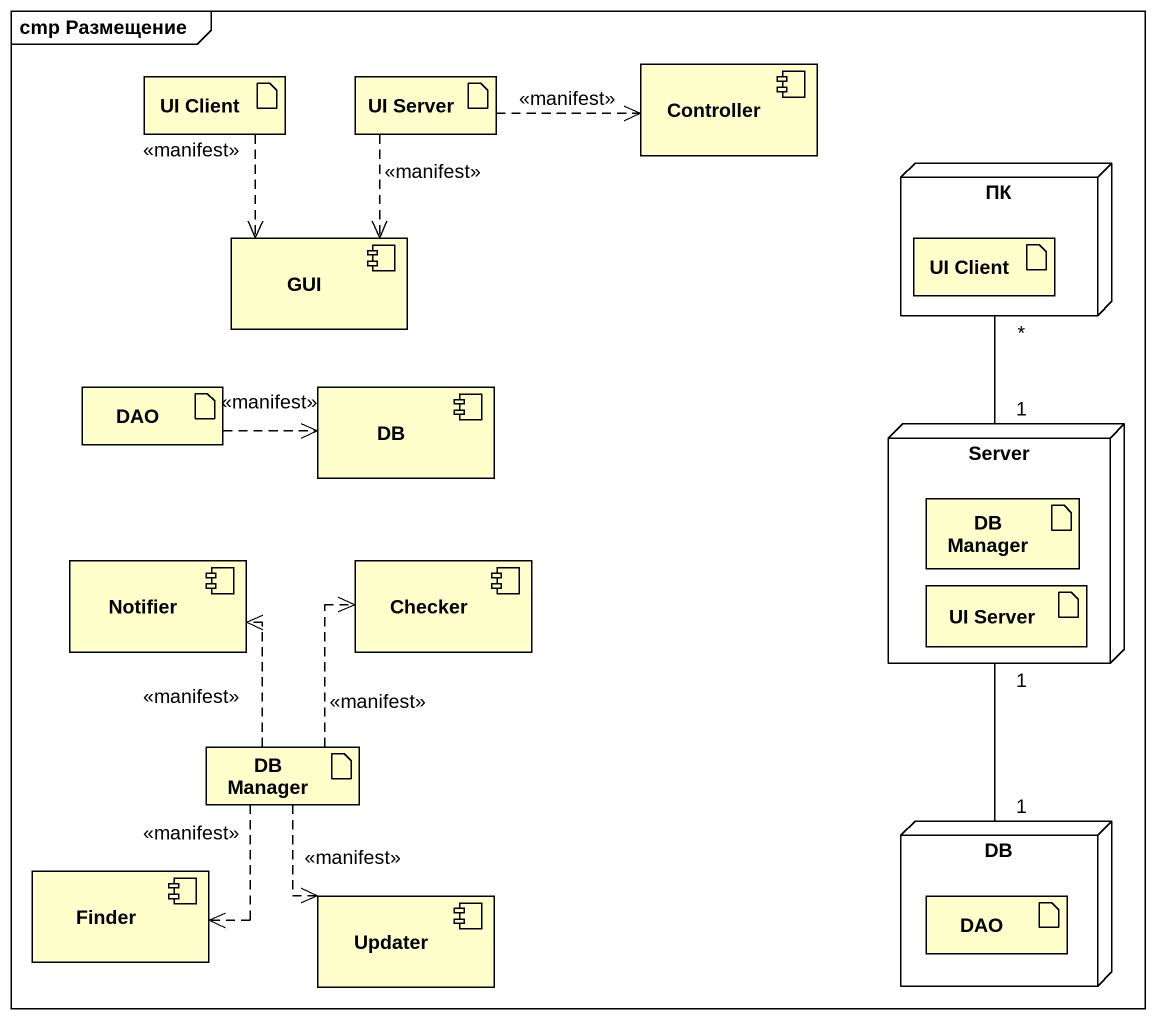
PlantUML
@startuml
mainframe cmp Размещение
artifact "UI Client" as UI_Client
artifact "UI Server" as UI_Server
component Controller
node ПК {
  artifact "UI Client" as UI_Client_2
}
component GUI
artifact DAO
component DB
node Server {
  artifact "DB Manager" as DB_Manager
  artifact "UI Server" as UI_Server_2
}
component Notifier
component Checker
artifact "DB Manager" as DB_Manager_2
component Finder
node "DB" as DB_2 {
  artifact "DAO" as DAO_2
}
component Updater
UI_Client ..> GUI : <<manifest>>
UI_Server .right.> Controller : <<manifest>>
UI_Server ..> GUI : <<manifest>>
ПК "*" -- "1" Server
DAO .right.> DB : <<manifest>>
Server "1" -- "1" DB_2
DB_Manager_2 .up.> Notifier : <<manifest>>
DB_Manager_2 .up.> Checker : <<manifest>>
DB_Manager_2 ..> Finder : <<manifest>>
DB_Manager_2 ..> Updater : <<manifest>>
@enduml
